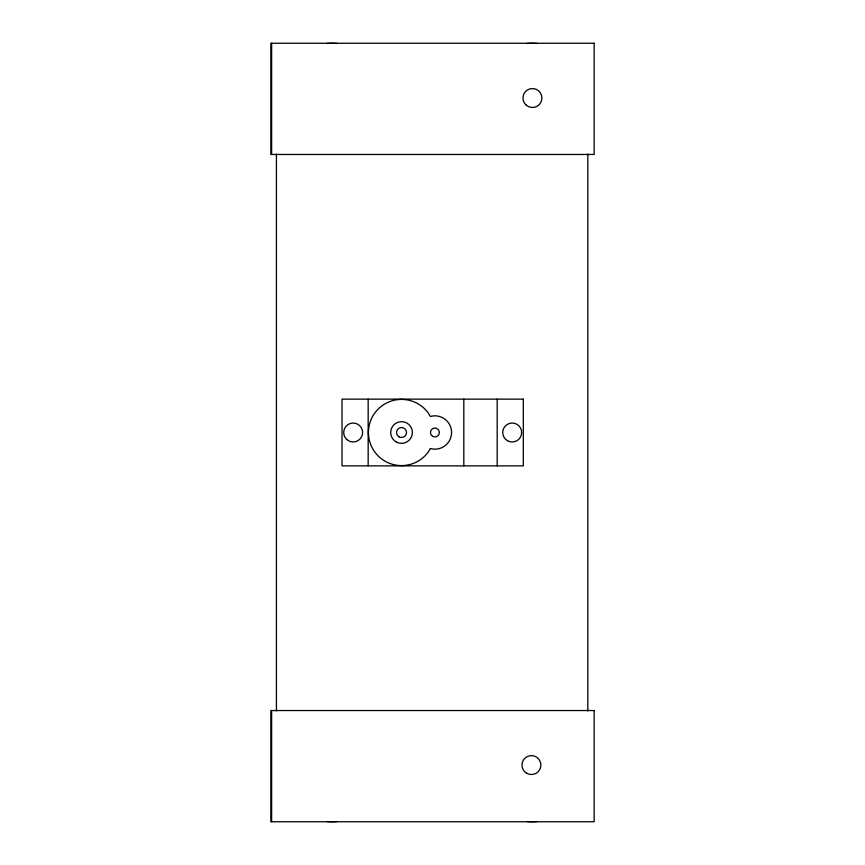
<?xml version="1.0" encoding="UTF-8"?>
<svg xmlns="http://www.w3.org/2000/svg" width="865" height="865" viewBox="0 0 865 865"><rect width="100%" height="100%" fill="white"/><g stroke="black" fill="none" stroke-linecap="round" stroke-linejoin="round"><path stroke-width="1.3" d="M587.822 154.078L587.822 710.922M497.18 399.133L497.18 465.867M463.813 399.133L463.813 465.867M368.166 399.133L368.166 465.867M276.422 154.078L276.422 710.922M271.621 43.25L271.621 154.467M271.621 710.533L271.621 821.75M337.015 821.523A55.609 55.609 0 0 1 327.035 821.523M537.197 821.523A55.609 55.609 0 0 1 527.228 821.523M527.228 43.477A55.609 55.609 0 0 1 537.197 43.477M327.035 43.477A55.609 55.609 0 0 1 337.015 43.477M430.413 448.503L428.305 451.952A33.086 33.086 0 0 1 379.389 457.088A33.086 33.086 0 0 1 379.389 407.912A33.086 33.086 0 0 1 428.305 413.048L430.413 416.498L433.149 415.914A16.684 16.684 0 0 1 451.584 432.5A16.684 16.684 0 0 1 433.149 449.086L430.413 448.503M594.147 43.25L270.853 43.25L270.853 154.467L594.147 154.467L594.147 43.25M523.314 399.133L342.032 399.133L342.032 465.867L523.314 465.867L523.314 399.133M594.147 710.533L270.853 710.533L270.853 821.75L594.147 821.75L594.147 710.533M526.688 773.267A9.45 9.45 0 0 0 540.863 765.082A9.45 9.45 0 0 0 526.688 756.897A9.45 9.45 0 0 0 526.688 773.267M526.104 105.033A9.45 9.45 0 0 0 541.685 99.972A9.45 9.45 0 0 0 529.51 89.019A9.45 9.45 0 0 0 526.104 105.033M507.463 440.685A9.45 9.45 0 0 0 521.649 432.5A9.45 9.45 0 0 0 507.463 424.315A9.45 9.45 0 0 0 507.463 440.685M346.833 439.528A9.45 9.45 0 0 0 362.403 434.468A9.45 9.45 0 0 0 350.239 423.515A9.45 9.45 0 0 0 346.833 439.528M432.673 436.349A4.444 4.444 0 0 0 439.344 432.5A4.444 4.444 0 0 0 432.673 428.651A4.444 4.444 0 0 0 432.673 436.349M396.116 441.885A10.845 10.845 0 0 0 412.378 432.5A10.845 10.845 0 0 0 396.116 423.115A10.845 10.845 0 0 0 396.116 441.885M399.035 436.836A5.006 5.006 0 0 0 406.539 432.5A5.006 5.006 0 0 0 399.035 428.164A5.006 5.006 0 0 0 399.035 436.836"/></g></svg>
